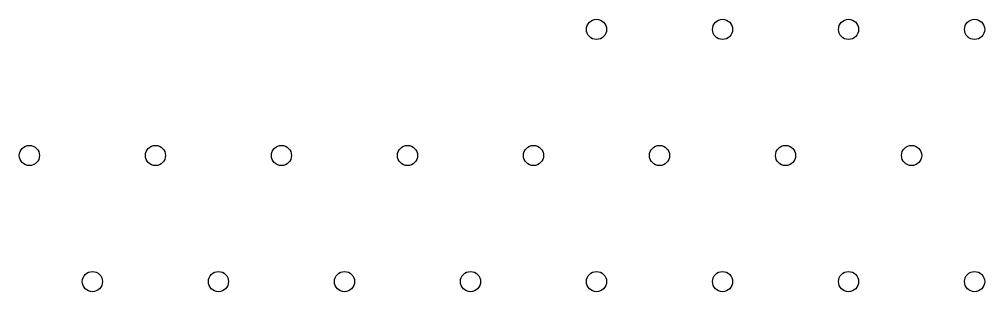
# Model space of a CAD drawing. Header units: millimetres. Extents: x 41 to 259, y 19 to 198.
# Drawn here: x 213.55 to 232.7, y 57.3 to 62.7 of the extents above; entities that cross this region are included whole.
import ezdxf

# ---------------------------------------------------------------- set-up
doc = ezdxf.new("R2010")
doc.units = ezdxf.units.MM
doc.layers.add('ViaHoleLayer', color=16, linetype='Continuous')

msp = doc.modelspace()

# ---------------------------------------------------------------- linework, layer by layer
at = {"layer": 'ViaHoleLayer'}
for centre in [(225, 62.5), (227.5, 62.5), (230, 62.5), (232.5, 62.5), (213.75, 60), (216.25, 60), (218.75, 60), (221.25, 60), (223.75, 60), (226.25, 60), (228.75, 60), (231.25, 60), (215, 57.5), (217.5, 57.5), (220, 57.5), (222.5, 57.5), (225, 57.5), (227.5, 57.5), (230, 57.5), (232.5, 57.5)]:
    msp.add_circle(centre, 0.2, dxfattribs=at)

doc.saveas('drawing.dxf')
